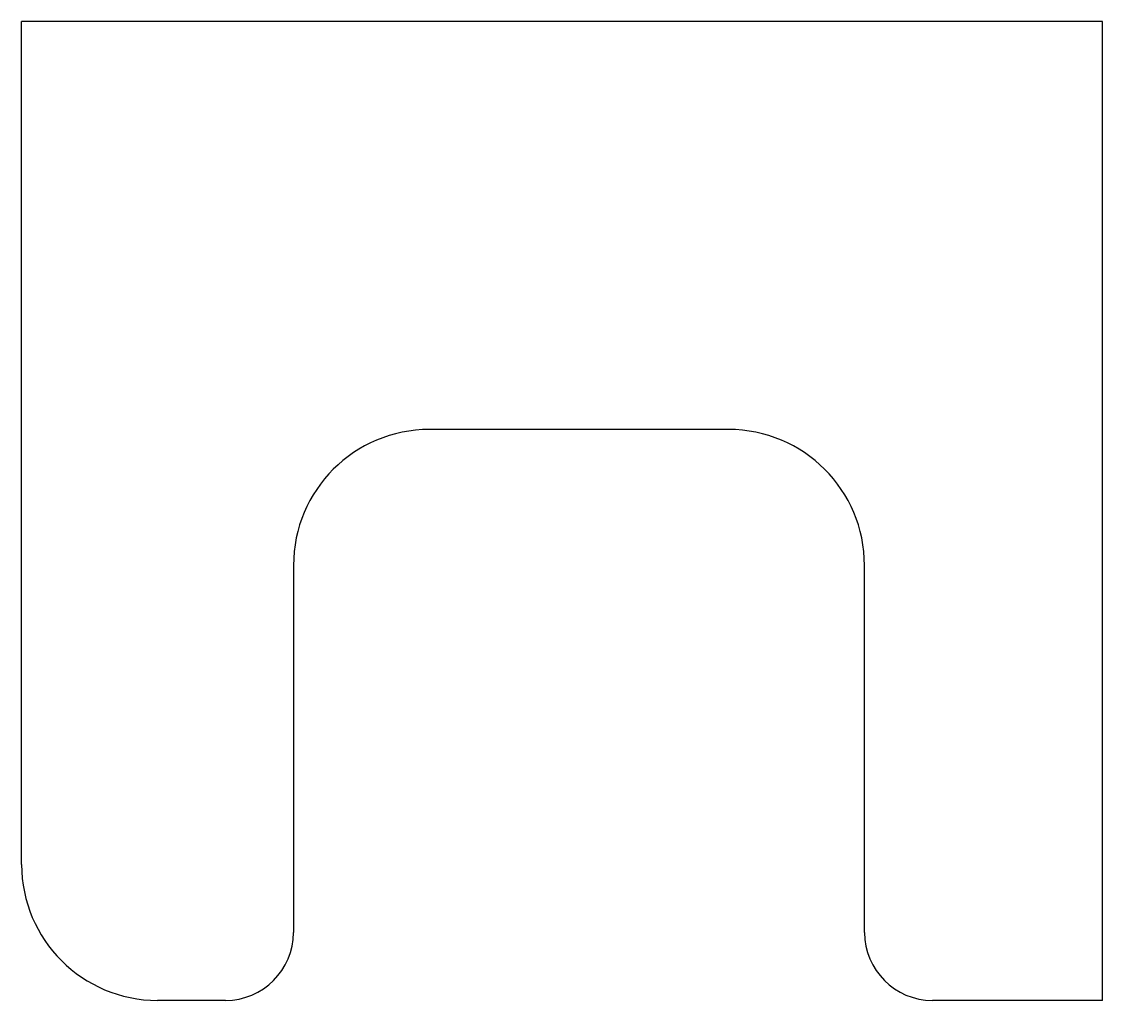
# Model space of a CAD drawing. Header units: millimetres. Extents: x -12.88 to -4.93, y -32.57 to -25.37.
import ezdxf

# ---------------------------------------------------------------- set-up
doc = ezdxf.new("R2010")
doc.units = ezdxf.units.MM
doc.layers.add('Shape2DView001', color=7, linetype='CONTINUOUS')

msp = doc.modelspace()

# ---------------------------------------------------------------- linework, layer by layer
at = {"layer": 'Shape2DView001'}
for p, q in [((-4.93209, -25.3718), (-12.8821, -25.3718)), ((-12.8821, -31.5718), (-12.8821, -25.3718)), ((-4.93209, -32.5718), (-4.93209, -25.3718)), ((-7.68209, -28.3718), (-9.88209, -28.3718)), ((-10.8821, -29.3718), (-10.8821, -32.0718)), ((-6.68209, -32.0718), (-6.68209, -29.3718)), ((-11.3821, -32.5718), (-11.8821, -32.5718)), ((-4.93209, -32.5718), (-6.18209, -32.5718))]:
    msp.add_line(p, q, dxfattribs=at)
for centre, radius, start, end in [((-9.88209, -29.3718), 1, 90, 180), ((-7.68209, -29.3718), 1, 0, 90), ((-11.8821, -31.5718), 1, 180, -90), ((-11.3821, -32.0718), 0.5, -90, 0), ((-6.18209, -32.0718), 0.5, 180, -90)]:
    msp.add_arc(centre, radius, start, end, dxfattribs=at)

doc.saveas('drawing.dxf')
